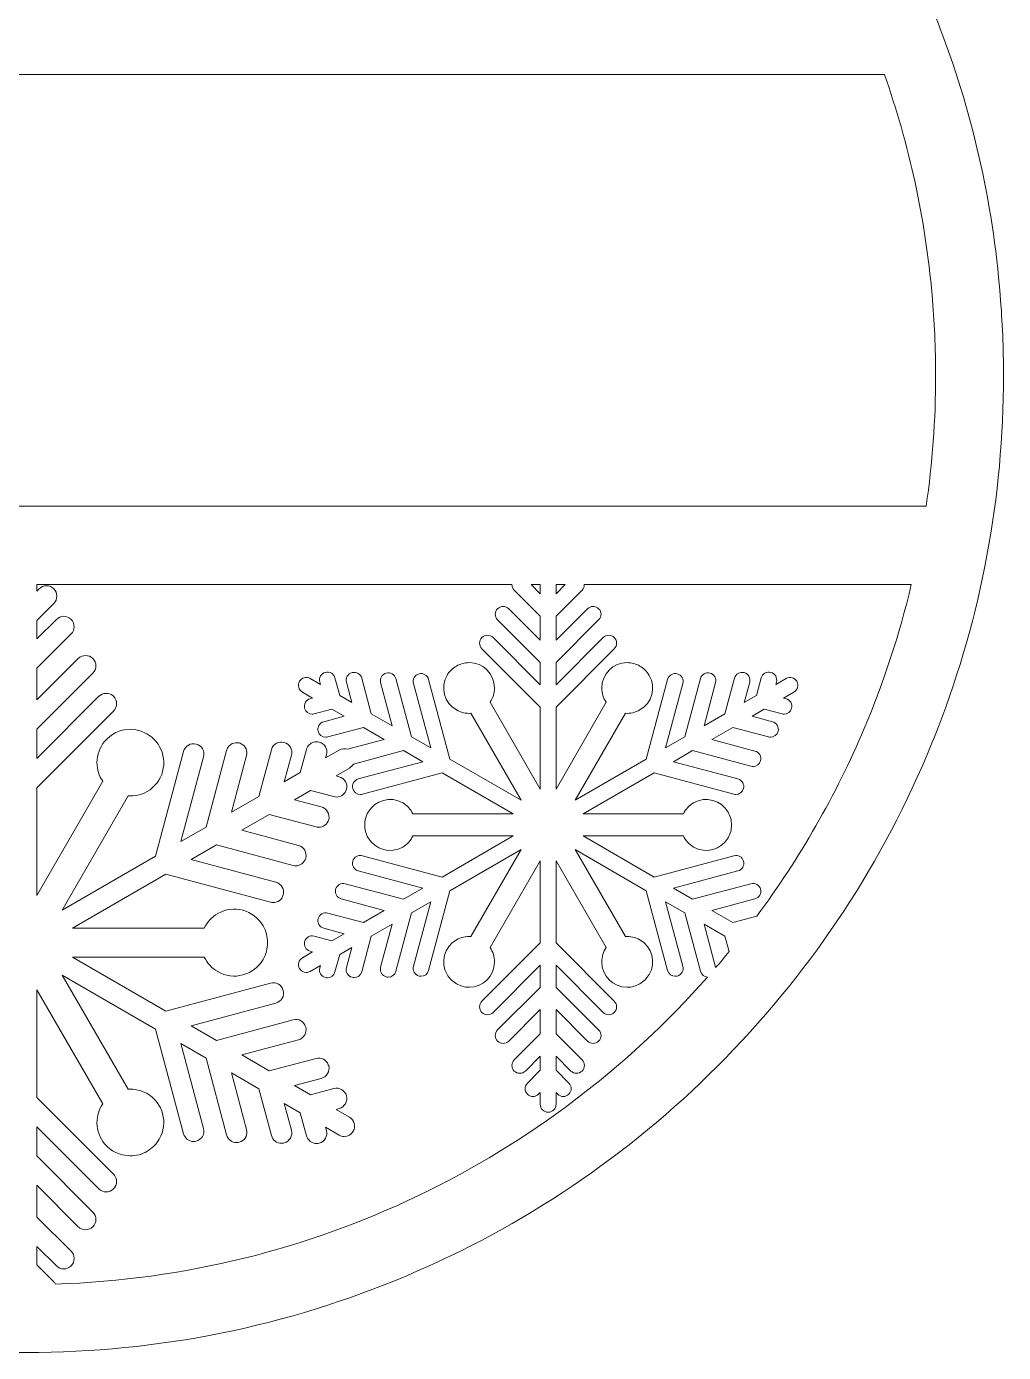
# Model space of a CAD drawing. Extents: x 26 to 174, y -200 to 2.
# Drawn here: x 100 to 174.3, y -200 to -99.2 of the extents above; entities that cross this region are included whole.
import ezdxf

# ---------------------------------------------------------------- set-up
doc = ezdxf.new("R2010")
doc.units = 0
doc.header["$MEASUREMENT"] = 0
doc.layers.add('Layer 1', color=7, linetype='Continuous', lineweight=0)

msp = doc.modelspace()

# ---------------------------------------------------------------- linework, layer by layer
at = {"layer": 'Layer 1'}
for points, knots in [([(174.05, -119.61), (173.48, -112.47), (171.89, -105.52), (169.3, -98.85), (169.03, -98.16), (168.75, -97.47), (168.46, -96.78), (167.18, -93.76), (165.72, -90.85), (164.07, -88.05), (163.59, -87.23), (163.1, -86.43), (162.59, -85.64), (161.07, -83.26), (159.41, -80.97), (157.61, -78.77), (157.65, -78.81), (157.68, -78.84), (157.72, -78.87), (161.77, -82.45), (169.11, -83.27), (172.4, -78.2), (172.86, -77.48), (172.24, -76.69), (171.5, -76.63), (166.83, -76.26), (164.17, -71.22), (163.03, -67.23), (161.59, -62.24), (161.06, -56.68), (157.4, -52.67), (155.81, -50.93), (153.86, -49.72), (151.74, -48.89), (154.45, -48.54), (157.1, -47.87), (159.59, -46.64), (164.22, -44.34), (168.08, -39.95), (168.28, -34.6), (168.51, -28.68), (164.52, -23.6), (159.92, -20.36), (154.94, -16.84), (149.06, -14.98), (143.87, -11.83), (141.38, -10.32), (139.28, -8.48), (137.34, -6.32), (135.63, -4.41), (133.91, -2.39), (131.63, -1.15), (126.52, 1.63), (120.63, -0.99), (117.28, -5.24), (115.43, -7.6), (114.19, -10.33), (113.11, -13.11), (111.89, -16.25), (110.74, -19.43), (109.57, -22.6), (109.36, -23.16), (109.15, -23.71), (108.95, -24.28), (108.49, -22.61), (107.18, -21.24), (105.44, -20.47), (104.02, -19.83), (102.41, -19.42), (100.88, -19.19), (100.59, -19.14), (100.29, -19.12), (100, -19.12), (99.71, -19.12), (99.41, -19.14), (99.12, -19.19), (97.58, -19.42), (95.98, -19.83), (94.56, -20.47), (92.82, -21.24), (91.51, -22.61), (91.05, -24.28), (90.85, -23.71), (90.64, -23.16), (90.43, -22.6), (89.26, -19.43), (88.11, -16.25), (86.89, -13.11), (85.81, -10.33), (84.57, -7.6), (82.72, -5.24), (79.37, -0.99), (73.48, 1.63), (68.37, -1.15), (66.09, -2.39), (64.37, -4.41), (62.66, -6.32), (60.72, -8.48), (58.62, -10.32), (56.13, -11.83), (50.94, -14.98), (45.06, -16.84), (40.08, -20.36), (35.48, -23.6), (31.49, -28.68), (31.72, -34.6), (31.92, -39.95), (35.78, -44.34), (40.41, -46.64), (42.9, -47.87), (45.55, -48.54), (48.26, -48.89), (46.14, -49.72), (44.19, -50.93), (42.6, -52.67), (38.94, -56.68), (38.41, -62.24), (36.97, -67.23), (35.83, -71.22), (33.17, -76.26), (28.5, -76.63), (27.76, -76.69), (27.14, -77.48), (27.6, -78.2), (30.88, -83.27), (38.23, -82.45), (42.28, -78.87), (42.32, -78.84), (42.35, -78.81), (42.39, -78.77), (40.59, -80.97), (38.93, -83.26), (37.41, -85.64), (36.9, -86.43), (36.41, -87.23), (35.93, -88.05), (34.28, -90.85), (32.82, -93.76), (31.54, -96.78), (31.25, -97.47), (30.97, -98.16), (30.7, -98.85), (28.11, -105.52), (26.52, -112.47), (25.95, -119.61), (25.78, -121.62), (25.7, -123.66), (25.7, -125.7), (25.7, -134.98), (27.38, -144), (30.7, -152.55), (30.97, -153.24), (31.25, -153.93), (31.54, -154.62), (35.28, -163.47), (40.64, -171.41), (47.46, -178.24), (54.28, -185.06), (62.23, -190.42), (71.08, -194.16), (80.24, -198.03), (89.97, -200), (100, -200), (110.03, -200), (119.76, -198.03), (128.92, -194.16), (137.77, -190.42), (145.72, -185.06), (152.54, -178.24), (159.36, -171.41), (164.72, -163.47), (168.46, -154.62), (168.75, -153.93), (169.03, -153.24), (169.3, -152.55), (172.62, -144), (174.3, -134.98), (174.3, -125.7), (174.3, -123.66), (174.22, -121.62), (174.05, -119.61)], [0, 0, 0, 0, 1, 1, 1, 2, 2, 2, 3, 3, 3, 4, 4, 4, 5, 5, 5, 6, 6, 6, 7, 7, 7, 8, 8, 8, 9, 9, 9, 10, 10, 10, 11, 11, 11, 12, 12, 12, 13, 13, 13, 14, 14, 14, 15, 15, 15, 16, 16, 16, 17, 17, 17, 18, 18, 18, 19, 19, 19, 20, 20, 20, 21, 21, 21, 22, 22, 22, 23, 23, 23, 24, 24, 24, 25, 25, 25, 26, 26, 26, 27, 27, 27, 28, 28, 28, 29, 29, 29, 30, 30, 30, 31, 31, 31, 32, 32, 32, 33, 33, 33, 34, 34, 34, 35, 35, 35, 36, 36, 36, 37, 37, 37, 38, 38, 38, 39, 39, 39, 40, 40, 40, 41, 41, 41, 42, 42, 42, 43, 43, 43, 44, 44, 44, 45, 45, 45, 46, 46, 46, 47, 47, 47, 48, 48, 48, 49, 49, 49, 50, 50, 50, 51, 51, 51, 52, 52, 52, 53, 53, 53, 54, 54, 54, 55, 55, 55, 56, 56, 56, 57, 57, 57, 58, 58, 58, 59, 59, 59, 60, 60, 60, 60]), ([(168.42, -135.65), (168.42, -135.65), (31.58, -135.65), (31.58, -135.65), (31.11, -132.4), (30.86, -129.08), (30.86, -125.7), (30.86, -123.65), (30.95, -121.61), (31.13, -119.61), (31.64, -113.78), (32.88, -108.16), (34.75, -102.84), (34.75, -102.84), (165.25, -102.84), (165.25, -102.84), (167.12, -108.16), (168.36, -113.78), (168.87, -119.61), (169.05, -121.61), (169.14, -123.65), (169.14, -125.7), (169.14, -129.08), (168.89, -132.4), (168.42, -135.65)], [0, 0, 0, 0, 1, 1, 1, 2, 2, 2, 3, 3, 3, 4, 4, 4, 5, 5, 5, 6, 6, 6, 7, 7, 7, 8, 8, 8, 8]), ([(106.62, -150.11), (106.6, -150.09), (106.58, -150.08), (106.56, -150.06), (106.25, -149.81), (105.79, -149.83), (105.51, -150.11), (105.51, -150.11), (100.79, -154.83), (100.79, -154.83), (100.79, -154.83), (100.79, -152.62), (100.79, -152.62), (100.79, -152.62), (105.05, -148.35), (105.05, -148.35), (105.36, -148.04), (105.36, -147.54), (105.05, -147.24), (104.75, -146.93), (104.25, -146.93), (103.94, -147.24), (103.94, -147.24), (100.79, -150.39), (100.79, -150.39), (100.79, -150.39), (100.79, -147.97), (100.79, -147.97), (100.79, -147.97), (103.39, -145.37), (103.39, -145.37), (103.7, -145.06), (103.7, -144.57), (103.39, -144.26), (103.08, -143.95), (102.58, -143.95), (102.28, -144.26), (102.28, -144.26), (100.79, -145.75), (100.79, -145.75), (100.79, -145.75), (100.79, -144.34), (100.79, -144.34), (100.79, -144.34), (102.07, -143.05), (102.07, -143.05), (102.38, -142.74), (102.38, -142.24), (102.07, -141.94), (101.77, -141.63), (101.27, -141.63), (100.96, -141.94), (100.96, -141.94), (100.79, -142.11), (100.79, -142.11), (100.79, -142.11), (100.79, -141.61), (100.79, -141.61), (100.79, -141.61), (136.92, -141.61), (136.92, -141.61), (136.92, -141.76), (136.98, -141.92), (137.09, -142.03), (137.09, -142.03), (139.07, -144.01), (139.07, -144.01), (139.07, -144.01), (139.07, -145.85), (139.07, -145.85), (139.07, -145.85), (136.67, -143.45), (136.67, -143.45), (136.44, -143.22), (136.06, -143.22), (135.82, -143.45), (135.59, -143.68), (135.59, -144.06), (135.82, -144.3), (135.82, -144.3), (139.07, -147.55), (139.07, -147.55), (139.07, -147.55), (139.07, -149.23), (139.07, -149.23), (139.07, -149.23), (135.48, -145.64), (135.48, -145.64), (135.24, -145.41), (134.87, -145.41), (134.63, -145.64), (134.4, -145.88), (134.4, -146.26), (134.63, -146.49), (134.63, -146.49), (139.07, -150.93), (139.07, -150.93), (139.07, -150.93), (139.07, -157.17), (139.07, -157.17), (139.07, -157.17), (135.25, -150.56), (135.25, -150.56), (135.47, -150.25), (135.59, -149.87), (135.59, -149.47), (135.59, -148.41), (134.73, -147.55), (133.67, -147.55), (133.31, -147.55), (132.98, -147.65), (132.7, -147.81), (132.41, -147.98), (132.16, -148.22), (131.98, -148.52), (131.45, -149.44), (131.77, -150.62), (132.69, -151.15), (133.03, -151.35), (133.42, -151.43), (133.79, -151.4), (133.79, -151.4), (137.61, -158.01), (137.61, -158.01), (137.61, -158.01), (132.2, -154.89), (132.2, -154.89), (132.2, -154.89), (130.58, -148.83), (130.58, -148.83), (130.5, -148.51), (130.17, -148.32), (129.85, -148.4), (129.53, -148.49), (129.34, -148.82), (129.42, -149.14), (129.42, -149.14), (130.74, -154.04), (130.74, -154.04), (130.74, -154.04), (129.28, -153.2), (129.28, -153.2), (129.28, -153.2), (128.09, -148.76), (128.09, -148.76), (128, -148.45), (127.67, -148.26), (127.35, -148.34), (127.04, -148.43), (126.85, -148.76), (126.93, -149.07), (126.93, -149.07), (127.81, -152.35), (127.81, -152.35), (127.81, -152.35), (126.22, -151.43), (126.22, -151.43), (126.22, -151.43), (125.49, -148.73), (125.49, -148.73), (125.41, -148.41), (125.08, -148.22), (124.76, -148.31), (124.44, -148.39), (124.25, -148.72), (124.33, -149.04), (124.33, -149.04), (124.75, -150.59), (124.75, -150.59), (124.75, -150.59), (123.82, -150.05), (123.82, -150.05), (123.82, -150.05), (123.46, -148.71), (123.46, -148.71), (123.38, -148.39), (123.05, -148.2), (122.73, -148.29), (122.41, -148.37), (122.22, -148.7), (122.31, -149.02), (122.31, -149.02), (122.35, -149.2), (122.35, -149.2), (122.35, -149.2), (121.57, -148.75), (121.57, -148.75), (121.29, -148.59), (120.92, -148.69), (120.76, -148.97), (120.59, -149.26), (120.69, -149.62), (120.98, -149.79), (120.98, -149.79), (121.76, -150.24), (121.76, -150.24), (121.76, -150.24), (121.57, -150.29), (121.57, -150.29), (121.25, -150.37), (121.07, -150.7), (121.15, -151.02), (121.22, -151.29), (121.46, -151.47), (121.73, -151.47), (121.78, -151.47), (121.83, -151.46), (121.88, -151.45), (121.88, -151.45), (123.22, -151.09), (123.22, -151.09), (123.22, -151.09), (124.15, -151.62), (124.15, -151.62), (124.15, -151.62), (122.61, -152.04), (122.61, -152.04), (122.28, -152.12), (122.1, -152.45), (122.18, -152.77), (122.25, -153.04), (122.49, -153.21), (122.76, -153.21), (122.81, -153.21), (122.86, -153.21), (122.92, -153.19), (122.92, -153.19), (125.62, -152.47), (125.62, -152.47), (125.62, -152.47), (127.21, -153.39), (127.21, -153.39), (127.21, -153.39), (124.42, -154.14), (124.42, -154.14), (124.21, -154.07), (123.98, -154.09), (123.78, -154.2), (123.78, -154.2), (122.75, -154.79), (122.75, -154.79), (122.75, -154.79), (122.81, -154.55), (122.81, -154.55), (122.93, -154.13), (122.68, -153.7), (122.26, -153.59), (121.97, -153.51), (121.68, -153.61), (121.49, -153.81), (121.4, -153.9), (121.33, -154.01), (121.3, -154.15), (121.3, -154.15), (120.82, -155.9), (120.82, -155.9), (120.82, -155.9), (119.6, -156.61), (119.6, -156.61), (119.6, -156.61), (120.15, -154.58), (120.15, -154.58), (120.26, -154.16), (120.01, -153.73), (119.59, -153.61), (119.41, -153.57), (119.22, -153.59), (119.06, -153.66), (118.86, -153.75), (118.69, -153.94), (118.63, -154.17), (118.63, -154.17), (117.68, -157.72), (117.68, -157.72), (117.68, -157.72), (115.58, -158.93), (115.58, -158.93), (115.58, -158.93), (116.74, -154.62), (116.74, -154.62), (116.84, -154.26), (116.66, -153.88), (116.33, -153.72), (116.28, -153.69), (116.23, -153.67), (116.18, -153.66), (116, -153.61), (115.81, -153.63), (115.65, -153.71), (115.44, -153.8), (115.28, -153.98), (115.22, -154.22), (115.22, -154.22), (113.66, -160.05), (113.66, -160.05), (113.66, -160.05), (111.74, -161.15), (111.74, -161.15), (111.74, -161.15), (113.46, -154.71), (113.46, -154.71), (113.58, -154.29), (113.33, -153.86), (112.91, -153.74), (112.49, -153.63), (112.05, -153.88), (111.94, -154.3), (111.94, -154.3), (109.81, -162.27), (109.81, -162.27), (109.81, -162.27), (102.71, -166.37), (102.71, -166.37), (102.71, -166.37), (107.72, -157.68), (107.72, -157.68), (108.21, -157.72), (108.72, -157.61), (109.18, -157.35), (110.38, -156.65), (110.8, -155.11), (110.1, -153.9), (109.87, -153.5), (109.54, -153.18), (109.16, -152.97), (109.02, -152.89), (108.87, -152.82), (108.72, -152.76), (108.45, -152.67), (108.17, -152.62), (107.88, -152.62), (107.1, -152.62), (106.4, -152.98), (105.94, -153.54), (105.58, -153.98), (105.36, -154.54), (105.36, -155.15), (105.36, -155.68), (105.52, -156.17), (105.8, -156.57), (105.8, -156.57), (100.79, -165.26), (100.79, -165.26), (100.79, -165.26), (100.79, -157.06), (100.79, -157.06), (100.79, -157.06), (106.62, -151.23), (106.62, -151.23), (106.92, -150.92), (106.92, -150.42), (106.62, -150.11)], [0, 0, 0, 0, 1, 1, 1, 2, 2, 2, 3, 3, 3, 4, 4, 4, 5, 5, 5, 6, 6, 6, 7, 7, 7, 8, 8, 8, 9, 9, 9, 10, 10, 10, 11, 11, 11, 12, 12, 12, 13, 13, 13, 14, 14, 14, 15, 15, 15, 16, 16, 16, 17, 17, 17, 18, 18, 18, 19, 19, 19, 20, 20, 20, 21, 21, 21, 22, 22, 22, 23, 23, 23, 24, 24, 24, 25, 25, 25, 26, 26, 26, 27, 27, 27, 28, 28, 28, 29, 29, 29, 30, 30, 30, 31, 31, 31, 32, 32, 32, 33, 33, 33, 34, 34, 34, 35, 35, 35, 36, 36, 36, 37, 37, 37, 38, 38, 38, 39, 39, 39, 40, 40, 40, 41, 41, 41, 42, 42, 42, 43, 43, 43, 44, 44, 44, 45, 45, 45, 46, 46, 46, 47, 47, 47, 48, 48, 48, 49, 49, 49, 50, 50, 50, 51, 51, 51, 52, 52, 52, 53, 53, 53, 54, 54, 54, 55, 55, 55, 56, 56, 56, 57, 57, 57, 58, 58, 58, 59, 59, 59, 60, 60, 60, 61, 61, 61, 62, 62, 62, 63, 63, 63, 64, 64, 64, 65, 65, 65, 66, 66, 66, 67, 67, 67, 68, 68, 68, 69, 69, 69, 70, 70, 70, 71, 71, 71, 72, 72, 72, 73, 73, 73, 74, 74, 74, 75, 75, 75, 76, 76, 76, 77, 77, 77, 78, 78, 78, 79, 79, 79, 80, 80, 80, 81, 81, 81, 82, 82, 82, 83, 83, 83, 84, 84, 84, 85, 85, 85, 86, 86, 86, 87, 87, 87, 88, 88, 88, 89, 89, 89, 90, 90, 90, 91, 91, 91, 92, 92, 92, 93, 93, 93, 94, 94, 94, 95, 95, 95, 96, 96, 96, 97, 97, 97, 98, 98, 98, 99, 99, 99, 100, 100, 100, 101, 101, 101, 102, 102, 102, 103, 103, 103, 104, 104, 104, 105, 105, 105, 106, 106, 106, 107, 107, 107, 108, 108, 108, 109, 109, 109, 110, 110, 110, 111, 111, 111, 112, 112, 112, 113, 113, 113, 114, 114, 114, 115, 115, 115, 116, 116, 116, 117, 117, 117, 117]), ([(138.37, -141.61), (138.37, -141.61), (139.07, -141.61), (139.07, -141.61), (139.07, -141.61), (139.07, -142.32), (139.07, -142.32), (139.07, -142.32), (138.37, -141.61), (138.37, -141.61)], [0, 0, 0, 0, 1, 1, 1, 2, 2, 2, 3, 3, 3, 3]), ([(140.27, -142.32), (140.27, -142.32), (140.27, -141.61), (140.27, -141.61), (140.27, -141.61), (140.97, -141.61), (140.97, -141.61), (140.97, -141.61), (140.27, -142.32), (140.27, -142.32)], [0, 0, 0, 0, 1, 1, 1, 2, 2, 2, 3, 3, 3, 3]), ([(163.71, -152.55), (161.55, -157.65), (158.8, -162.43), (155.54, -166.82), (155.54, -166.82), (153.72, -167.31), (153.72, -167.31), (153.72, -167.31), (152.12, -166.39), (152.12, -166.39), (152.12, -166.39), (155.4, -165.51), (155.4, -165.51), (155.72, -165.43), (155.91, -165.1), (155.83, -164.78), (155.74, -164.46), (155.41, -164.27), (155.09, -164.36), (155.09, -164.36), (150.66, -165.54), (150.66, -165.54), (150.66, -165.54), (149.2, -164.7), (149.2, -164.7), (149.2, -164.7), (154.1, -163.39), (154.1, -163.39), (154.42, -163.3), (154.61, -162.97), (154.53, -162.65), (154.44, -162.33), (154.11, -162.14), (153.79, -162.23), (153.79, -162.23), (147.73, -163.85), (147.73, -163.85), (147.73, -163.85), (142.33, -160.73), (142.33, -160.73), (142.33, -160.73), (149.96, -160.73), (149.96, -160.73), (150.12, -161.07), (150.38, -161.37), (150.73, -161.57), (151.65, -162.1), (152.83, -161.78), (153.36, -160.87), (153.53, -160.56), (153.62, -160.22), (153.61, -159.89), (153.62, -159.56), (153.53, -159.22), (153.36, -158.92), (152.83, -158), (151.65, -157.68), (150.73, -158.21), (150.38, -158.41), (150.12, -158.71), (149.96, -159.05), (149.96, -159.05), (142.33, -159.05), (142.33, -159.05), (142.33, -159.05), (147.73, -155.93), (147.73, -155.93), (147.73, -155.93), (153.79, -157.55), (153.79, -157.55), (153.85, -157.56), (153.9, -157.57), (153.95, -157.57), (154.21, -157.57), (154.45, -157.39), (154.53, -157.13), (154.61, -156.81), (154.42, -156.48), (154.1, -156.39), (154.1, -156.39), (149.2, -155.08), (149.2, -155.08), (149.2, -155.08), (150.66, -154.24), (150.66, -154.24), (150.66, -154.24), (155.09, -155.42), (155.09, -155.42), (155.15, -155.44), (155.2, -155.44), (155.25, -155.44), (155.51, -155.44), (155.76, -155.27), (155.83, -155), (155.91, -154.68), (155.72, -154.35), (155.4, -154.27), (155.4, -154.27), (152.12, -153.39), (152.12, -153.39), (152.12, -153.39), (153.72, -152.47), (153.72, -152.47), (153.72, -152.47), (156.42, -153.19), (156.42, -153.19), (156.47, -153.21), (156.53, -153.21), (156.58, -153.21), (156.84, -153.21), (157.09, -153.04), (157.16, -152.77), (157.24, -152.45), (157.05, -152.12), (156.73, -152.04), (156.73, -152.04), (155.19, -151.62), (155.19, -151.62), (155.19, -151.62), (156.11, -151.09), (156.11, -151.09), (156.11, -151.09), (157.46, -151.45), (157.46, -151.45), (157.51, -151.46), (157.56, -151.47), (157.61, -151.47), (157.87, -151.47), (158.12, -151.29), (158.19, -151.02), (158.27, -150.7), (158.08, -150.37), (157.77, -150.29), (157.77, -150.29), (157.58, -150.24), (157.58, -150.24), (157.58, -150.24), (158.36, -149.79), (158.36, -149.79), (158.65, -149.62), (158.75, -149.26), (158.58, -148.97), (158.42, -148.69), (158.05, -148.59), (157.76, -148.75), (157.76, -148.75), (156.98, -149.2), (156.98, -149.2), (156.98, -149.2), (157.03, -149.02), (157.03, -149.02), (157.12, -148.7), (156.93, -148.37), (156.61, -148.29), (156.29, -148.2), (155.96, -148.39), (155.88, -148.71), (155.88, -148.71), (155.52, -150.05), (155.52, -150.05), (155.52, -150.05), (154.59, -150.59), (154.59, -150.59), (154.59, -150.59), (155, -149.04), (155, -149.04), (155.09, -148.72), (154.9, -148.39), (154.58, -148.31), (154.26, -148.22), (153.93, -148.41), (153.85, -148.73), (153.85, -148.73), (153.12, -151.43), (153.12, -151.43), (153.12, -151.43), (151.53, -152.35), (151.53, -152.35), (151.53, -152.35), (152.41, -149.07), (152.41, -149.07), (152.49, -148.76), (152.3, -148.43), (151.98, -148.34), (151.66, -148.26), (151.33, -148.45), (151.25, -148.76), (151.25, -148.76), (150.06, -153.2), (150.06, -153.2), (150.06, -153.2), (148.6, -154.04), (148.6, -154.04), (148.6, -154.04), (149.91, -149.14), (149.91, -149.14), (150, -148.82), (149.81, -148.49), (149.49, -148.4), (149.17, -148.32), (148.84, -148.51), (148.76, -148.83), (148.76, -148.83), (147.13, -154.89), (147.13, -154.89), (147.13, -154.89), (141.73, -158.01), (141.73, -158.01), (141.73, -158.01), (145.55, -151.4), (145.55, -151.4), (145.92, -151.43), (146.31, -151.35), (146.65, -151.15), (147.57, -150.62), (147.89, -149.44), (147.36, -148.52), (147.18, -148.22), (146.93, -147.98), (146.64, -147.81), (146.36, -147.65), (146.02, -147.55), (145.67, -147.55), (144.61, -147.55), (143.75, -148.41), (143.75, -149.47), (143.75, -149.87), (143.87, -150.25), (144.08, -150.56), (144.08, -150.56), (140.27, -157.17), (140.27, -157.17), (140.27, -157.17), (140.27, -150.93), (140.27, -150.93), (140.27, -150.93), (144.7, -146.49), (144.7, -146.49), (144.94, -146.26), (144.94, -145.88), (144.7, -145.64), (144.47, -145.41), (144.09, -145.41), (143.86, -145.64), (143.86, -145.64), (140.27, -149.23), (140.27, -149.23), (140.27, -149.23), (140.27, -147.55), (140.27, -147.55), (140.27, -147.55), (143.51, -144.3), (143.51, -144.3), (143.75, -144.06), (143.75, -143.68), (143.51, -143.45), (143.28, -143.22), (142.9, -143.22), (142.67, -143.45), (142.67, -143.45), (140.27, -145.85), (140.27, -145.85), (140.27, -145.85), (140.27, -144.01), (140.27, -144.01), (140.27, -144.01), (142.25, -142.03), (142.25, -142.03), (142.36, -141.92), (142.42, -141.76), (142.42, -141.61), (142.42, -141.61), (167.29, -141.61), (167.29, -141.61), (166.39, -145.39), (165.19, -149.04), (163.71, -152.55)], [0, 0, 0, 0, 1, 1, 1, 2, 2, 2, 3, 3, 3, 4, 4, 4, 5, 5, 5, 6, 6, 6, 7, 7, 7, 8, 8, 8, 9, 9, 9, 10, 10, 10, 11, 11, 11, 12, 12, 12, 13, 13, 13, 14, 14, 14, 15, 15, 15, 16, 16, 16, 17, 17, 17, 18, 18, 18, 19, 19, 19, 20, 20, 20, 21, 21, 21, 22, 22, 22, 23, 23, 23, 24, 24, 24, 25, 25, 25, 26, 26, 26, 27, 27, 27, 28, 28, 28, 29, 29, 29, 30, 30, 30, 31, 31, 31, 32, 32, 32, 33, 33, 33, 34, 34, 34, 35, 35, 35, 36, 36, 36, 37, 37, 37, 38, 38, 38, 39, 39, 39, 40, 40, 40, 41, 41, 41, 42, 42, 42, 43, 43, 43, 44, 44, 44, 45, 45, 45, 46, 46, 46, 47, 47, 47, 48, 48, 48, 49, 49, 49, 50, 50, 50, 51, 51, 51, 52, 52, 52, 53, 53, 53, 54, 54, 54, 55, 55, 55, 56, 56, 56, 57, 57, 57, 58, 58, 58, 59, 59, 59, 60, 60, 60, 61, 61, 61, 62, 62, 62, 63, 63, 63, 64, 64, 64, 65, 65, 65, 66, 66, 66, 67, 67, 67, 68, 68, 68, 69, 69, 69, 70, 70, 70, 71, 71, 71, 72, 72, 72, 73, 73, 73, 74, 74, 74, 75, 75, 75, 76, 76, 76, 77, 77, 77, 78, 78, 78, 79, 79, 79, 80, 80, 80, 81, 81, 81, 82, 82, 82, 83, 83, 83, 84, 84, 84, 85, 85, 85, 86, 86, 86, 87, 87, 87, 88, 88, 88, 89, 89, 89, 90, 90, 90, 91, 91, 91, 92, 92, 92, 92]), ([(102.2, -194.8), (102.17, -194.74), (102.13, -194.68), (102.07, -194.63), (102.07, -194.63), (100.79, -193.34), (100.79, -193.34), (100.79, -193.34), (100.79, -191.93), (100.79, -191.93), (100.79, -191.93), (102.28, -193.42), (102.28, -193.42), (102.43, -193.57), (102.63, -193.65), (102.83, -193.65), (103.03, -193.65), (103.23, -193.57), (103.39, -193.42), (103.7, -193.11), (103.7, -192.61), (103.39, -192.3), (103.39, -192.3), (100.79, -189.7), (100.79, -189.7), (100.79, -189.7), (100.79, -187.28), (100.79, -187.28), (100.79, -187.28), (103.94, -190.44), (103.94, -190.44), (103.98, -190.48), (104.02, -190.51), (104.06, -190.54), (104.2, -190.62), (104.35, -190.67), (104.5, -190.67), (104.7, -190.67), (104.9, -190.59), (105.05, -190.44), (105.36, -190.13), (105.36, -189.63), (105.05, -189.33), (105.05, -189.33), (100.79, -185.06), (100.79, -185.06), (100.79, -185.06), (100.79, -182.84), (100.79, -182.84), (100.79, -182.84), (105.51, -187.56), (105.51, -187.56), (105.66, -187.72), (105.86, -187.79), (106.06, -187.79), (106.26, -187.79), (106.46, -187.72), (106.62, -187.56), (106.92, -187.25), (106.92, -186.76), (106.62, -186.45), (106.62, -186.45), (100.79, -180.62), (100.79, -180.62), (100.79, -180.62), (100.79, -172.42), (100.79, -172.42), (100.79, -172.42), (105.8, -181.1), (105.8, -181.1), (105.52, -181.51), (105.36, -182), (105.36, -182.53), (105.36, -183.14), (105.58, -183.7), (105.94, -184.13), (106.4, -184.69), (107.1, -185.05), (107.88, -185.05), (108.35, -185.05), (108.79, -184.93), (109.16, -184.71), (109.35, -184.6), (109.53, -184.46), (109.69, -184.31), (109.85, -184.15), (109.99, -183.97), (110.1, -183.77), (110.8, -182.56), (110.38, -181.02), (109.18, -180.32), (108.72, -180.06), (108.21, -179.96), (107.72, -179.99), (107.72, -179.99), (102.71, -171.31), (102.71, -171.31), (102.71, -171.31), (109.81, -175.41), (109.81, -175.41), (109.81, -175.41), (111.94, -183.37), (111.94, -183.37), (112.04, -183.73), (112.36, -183.96), (112.7, -183.96), (112.77, -183.96), (112.84, -183.95), (112.91, -183.93), (113.33, -183.82), (113.58, -183.39), (113.46, -182.97), (113.46, -182.97), (111.74, -176.52), (111.74, -176.52), (111.74, -176.52), (113.66, -177.63), (113.66, -177.63), (113.66, -177.63), (115.22, -183.46), (115.22, -183.46), (115.31, -183.81), (115.63, -184.04), (115.98, -184.04), (116.04, -184.04), (116.11, -184.03), (116.18, -184.01), (116.23, -184), (116.28, -183.98), (116.33, -183.96), (116.66, -183.79), (116.84, -183.42), (116.74, -183.05), (116.74, -183.05), (115.58, -178.74), (115.58, -178.74), (115.58, -178.74), (117.68, -179.95), (117.68, -179.95), (117.68, -179.95), (118.63, -183.5), (118.63, -183.5), (118.72, -183.86), (119.04, -184.09), (119.39, -184.09), (119.42, -184.09), (119.46, -184.09), (119.49, -184.08), (119.52, -184.08), (119.56, -184.07), (119.59, -184.06), (120.01, -183.95), (120.26, -183.52), (120.15, -183.1), (120.15, -183.1), (119.6, -181.06), (119.6, -181.06), (119.6, -181.06), (120.82, -181.77), (120.82, -181.77), (120.82, -181.77), (121.3, -183.53), (121.3, -183.53), (121.34, -183.7), (121.45, -183.85), (121.58, -183.95), (121.71, -184.05), (121.88, -184.11), (122.05, -184.11), (122.12, -184.11), (122.19, -184.1), (122.26, -184.09), (122.68, -183.97), (122.93, -183.54), (122.81, -183.12), (122.81, -183.12), (122.75, -182.88), (122.75, -182.88), (122.75, -182.88), (123.78, -183.47), (123.78, -183.47), (123.9, -183.54), (124.03, -183.58), (124.17, -183.58), (124.44, -183.58), (124.7, -183.44), (124.85, -183.18), (125.07, -182.81), (124.94, -182.33), (124.56, -182.11), (124.56, -182.11), (123.54, -181.52), (123.54, -181.52), (123.54, -181.52), (123.78, -181.45), (123.78, -181.45), (124.2, -181.34), (124.45, -180.91), (124.33, -180.49), (124.22, -180.07), (123.79, -179.82), (123.37, -179.94), (123.37, -179.94), (121.61, -180.41), (121.61, -180.41), (121.61, -180.41), (120.39, -179.7), (120.39, -179.7), (120.39, -179.7), (122.42, -179.16), (122.42, -179.16), (122.84, -179.04), (123.09, -178.61), (122.98, -178.19), (122.97, -178.17), (122.96, -178.14), (122.95, -178.12), (122.81, -177.74), (122.41, -177.53), (122.02, -177.64), (122.02, -177.64), (118.46, -178.59), (118.46, -178.59), (118.46, -178.59), (116.37, -177.38), (116.37, -177.38), (116.37, -177.38), (120.68, -176.23), (120.68, -176.23), (121.1, -176.11), (121.35, -175.68), (121.23, -175.26), (121.12, -174.84), (120.69, -174.59), (120.27, -174.71), (120.27, -174.71), (114.44, -176.27), (114.44, -176.27), (114.44, -176.27), (112.52, -175.16), (112.52, -175.16), (112.52, -175.16), (118.97, -173.43), (118.97, -173.43), (119.39, -173.32), (119.64, -172.89), (119.52, -172.47), (119.41, -172.05), (118.98, -171.8), (118.56, -171.91), (118.56, -171.91), (110.59, -174.05), (110.59, -174.05), (110.59, -174.05), (103.49, -169.94), (103.49, -169.94), (103.49, -169.94), (113.52, -169.94), (113.52, -169.94), (113.73, -170.39), (114.08, -170.78), (114.54, -171.04), (115.74, -171.74), (117.29, -171.33), (117.99, -170.12), (118.22, -169.72), (118.33, -169.27), (118.32, -168.84), (118.33, -168.4), (118.22, -167.96), (117.99, -167.56), (117.29, -166.35), (115.74, -165.94), (114.54, -166.63), (114.08, -166.9), (113.73, -167.28), (113.52, -167.73), (113.52, -167.73), (103.49, -167.73), (103.49, -167.73), (103.49, -167.73), (110.59, -163.63), (110.59, -163.63), (110.59, -163.63), (118.56, -165.76), (118.56, -165.76), (118.63, -165.78), (118.7, -165.79), (118.77, -165.79), (119.11, -165.79), (119.43, -165.56), (119.52, -165.21), (119.64, -164.79), (119.39, -164.36), (118.97, -164.24), (118.97, -164.24), (112.52, -162.52), (112.52, -162.52), (112.52, -162.52), (114.44, -161.41), (114.44, -161.41), (114.44, -161.41), (120.27, -162.97), (120.27, -162.97), (120.34, -162.99), (120.41, -163), (120.47, -163), (120.82, -163), (121.14, -162.77), (121.23, -162.41), (121.35, -161.99), (121.1, -161.56), (120.68, -161.45), (120.68, -161.45), (116.37, -160.29), (116.37, -160.29), (116.37, -160.29), (118.46, -159.09), (118.46, -159.09), (118.46, -159.09), (122.02, -160.04), (122.02, -160.04), (122.08, -160.06), (122.15, -160.07), (122.22, -160.07), (122.57, -160.07), (122.89, -159.83), (122.98, -159.48), (123.09, -159.06), (122.84, -158.63), (122.42, -158.52), (122.42, -158.52), (120.39, -157.97), (120.39, -157.97), (120.39, -157.97), (121.61, -157.27), (121.61, -157.27), (121.61, -157.27), (123.37, -157.74), (123.37, -157.74), (123.44, -157.76), (123.51, -157.77), (123.58, -157.77), (123.92, -157.77), (124.24, -157.53), (124.33, -157.18), (124.45, -156.77), (124.2, -156.33), (123.78, -156.22), (123.78, -156.22), (123.54, -156.16), (123.54, -156.16), (123.54, -156.16), (124.56, -155.57), (124.56, -155.57), (124.69, -155.49), (124.79, -155.38), (124.86, -155.26), (124.86, -155.26), (128.68, -154.24), (128.68, -154.24), (128.68, -154.24), (130.14, -155.08), (130.14, -155.08), (130.14, -155.08), (125.23, -156.39), (125.23, -156.39), (124.92, -156.48), (124.73, -156.81), (124.81, -157.13), (124.88, -157.39), (125.13, -157.57), (125.39, -157.57), (125.44, -157.57), (125.49, -157.56), (125.54, -157.55), (125.54, -157.55), (131.61, -155.93), (131.61, -155.93), (131.61, -155.93), (137.01, -159.05), (137.01, -159.05), (137.01, -159.05), (129.38, -159.05), (129.38, -159.05), (129.22, -158.71), (128.96, -158.41), (128.61, -158.21), (127.69, -157.68), (126.51, -158), (125.98, -158.92), (125.8, -159.22), (125.72, -159.56), (125.73, -159.89), (125.72, -160.22), (125.8, -160.56), (125.98, -160.87), (126.51, -161.78), (127.69, -162.1), (128.61, -161.57), (128.96, -161.37), (129.22, -161.07), (129.38, -160.73), (129.38, -160.73), (137.01, -160.73), (137.01, -160.73), (137.01, -160.73), (131.61, -163.85), (131.61, -163.85), (131.61, -163.85), (125.54, -162.23), (125.54, -162.23), (125.23, -162.14), (124.9, -162.33), (124.81, -162.65), (124.73, -162.97), (124.92, -163.3), (125.23, -163.39), (125.23, -163.39), (130.14, -164.7), (130.14, -164.7), (130.14, -164.7), (128.68, -165.54), (128.68, -165.54), (128.68, -165.54), (124.24, -164.36), (124.24, -164.36), (123.92, -164.27), (123.6, -164.46), (123.51, -164.78), (123.42, -165.1), (123.61, -165.43), (123.93, -165.51), (123.93, -165.51), (127.21, -166.39), (127.21, -166.39), (127.21, -166.39), (125.62, -167.31), (125.62, -167.31), (125.62, -167.31), (122.92, -166.59), (122.92, -166.59), (122.59, -166.5), (122.27, -166.69), (122.18, -167.01), (122.1, -167.33), (122.28, -167.66), (122.61, -167.74), (122.61, -167.74), (124.15, -168.16), (124.15, -168.16), (124.15, -168.16), (123.22, -168.69), (123.22, -168.69), (123.22, -168.69), (121.88, -168.34), (121.88, -168.34), (121.56, -168.25), (121.24, -168.44), (121.15, -168.76), (121.07, -169.08), (121.25, -169.41), (121.57, -169.49), (121.57, -169.49), (121.76, -169.54), (121.76, -169.54), (121.76, -169.54), (120.98, -169.99), (120.98, -169.99), (120.69, -170.16), (120.59, -170.52), (120.76, -170.81), (120.87, -171), (121.07, -171.11), (121.28, -171.11), (121.38, -171.11), (121.48, -171.08), (121.57, -171.03), (121.57, -171.03), (122.35, -170.58), (122.35, -170.58), (122.35, -170.58), (122.31, -170.76), (122.31, -170.76), (122.22, -171.08), (122.41, -171.41), (122.73, -171.49), (122.78, -171.51), (122.83, -171.51), (122.88, -171.51), (123.15, -171.51), (123.39, -171.34), (123.46, -171.07), (123.46, -171.07), (123.82, -169.73), (123.82, -169.73), (123.82, -169.73), (124.75, -169.2), (124.75, -169.2), (124.75, -169.2), (124.33, -170.74), (124.33, -170.74), (124.25, -171.06), (124.44, -171.39), (124.76, -171.47), (124.81, -171.49), (124.86, -171.5), (124.91, -171.5), (125.18, -171.5), (125.42, -171.32), (125.49, -171.05), (125.49, -171.05), (126.22, -168.35), (126.22, -168.35), (126.22, -168.35), (127.81, -167.43), (127.81, -167.43), (127.81, -167.43), (126.93, -170.71), (126.93, -170.71), (126.85, -171.03), (127.04, -171.35), (127.35, -171.44), (127.41, -171.45), (127.46, -171.46), (127.51, -171.46), (127.77, -171.46), (128.02, -171.28), (128.09, -171.02), (128.09, -171.02), (129.28, -166.58), (129.28, -166.58), (129.28, -166.58), (130.74, -165.74), (130.74, -165.74), (130.74, -165.74), (129.42, -170.64), (129.42, -170.64), (129.34, -170.96), (129.53, -171.29), (129.85, -171.38), (129.9, -171.39), (129.95, -171.4), (130, -171.4), (130.27, -171.4), (130.51, -171.22), (130.58, -170.95), (130.58, -170.95), (132.2, -164.89), (132.2, -164.89), (132.2, -164.89), (137.61, -161.77), (137.61, -161.77), (137.61, -161.77), (133.79, -168.38), (133.79, -168.38), (133.42, -168.35), (133.03, -168.43), (132.69, -168.63), (131.77, -169.16), (131.45, -170.34), (131.98, -171.26), (132.16, -171.56), (132.41, -171.8), (132.7, -171.97), (132.84, -172.05), (132.99, -172.12), (133.16, -172.16), (133.32, -172.21), (133.49, -172.23), (133.67, -172.23), (134.73, -172.23), (135.59, -171.37), (135.59, -170.31), (135.59, -169.91), (135.47, -169.53), (135.25, -169.22), (135.25, -169.22), (139.07, -162.61), (139.07, -162.61), (139.07, -162.61), (139.07, -168.85), (139.07, -168.85), (139.07, -168.85), (134.63, -173.29), (134.63, -173.29), (134.4, -173.53), (134.4, -173.91), (134.63, -174.14), (134.75, -174.26), (134.9, -174.32), (135.06, -174.32), (135.21, -174.32), (135.36, -174.26), (135.48, -174.14), (135.48, -174.14), (139.07, -170.55), (139.07, -170.55), (139.07, -170.55), (139.07, -172.24), (139.07, -172.24), (139.07, -172.24), (135.82, -175.48), (135.82, -175.48), (135.59, -175.72), (135.59, -176.1), (135.82, -176.33), (135.94, -176.44), (136.09, -176.5), (136.25, -176.5), (136.4, -176.5), (136.55, -176.44), (136.67, -176.33), (136.67, -176.33), (139.07, -173.93), (139.07, -173.93), (139.07, -173.93), (139.07, -175.77), (139.07, -175.77), (139.07, -175.77), (137.09, -177.75), (137.09, -177.75), (136.86, -177.98), (136.86, -178.36), (137.09, -178.6), (137.21, -178.71), (137.36, -178.77), (137.52, -178.77), (137.67, -178.77), (137.82, -178.71), (137.94, -178.6), (137.94, -178.6), (139.07, -177.46), (139.07, -177.46), (139.07, -177.46), (139.07, -178.53), (139.07, -178.53), (139.07, -178.53), (138.09, -179.52), (138.09, -179.52), (137.86, -179.75), (137.86, -180.13), (138.09, -180.36), (138.21, -180.48), (138.36, -180.54), (138.51, -180.54), (138.67, -180.54), (138.82, -180.48), (138.94, -180.36), (138.94, -180.36), (139.07, -180.23), (139.07, -180.23), (139.07, -180.23), (139.07, -181.13), (139.07, -181.13), (139.07, -181.46), (139.34, -181.73), (139.67, -181.73), (140, -181.73), (140.27, -181.46), (140.27, -181.13), (140.27, -181.13), (140.27, -180.23), (140.27, -180.23), (140.27, -180.23), (140.4, -180.36), (140.4, -180.36), (140.52, -180.48), (140.67, -180.54), (140.82, -180.54), (140.98, -180.54), (141.13, -180.48), (141.25, -180.36), (141.48, -180.13), (141.48, -179.75), (141.25, -179.52), (141.25, -179.52), (140.27, -178.53), (140.27, -178.53), (140.27, -178.53), (140.27, -177.46), (140.27, -177.46), (140.27, -177.46), (141.4, -178.6), (141.4, -178.6), (141.52, -178.71), (141.67, -178.77), (141.82, -178.77), (141.98, -178.77), (142.13, -178.71), (142.25, -178.6), (142.48, -178.36), (142.48, -177.98), (142.25, -177.75), (142.25, -177.75), (140.27, -175.77), (140.27, -175.77), (140.27, -175.77), (140.27, -173.93), (140.27, -173.93), (140.27, -173.93), (142.67, -176.33), (142.67, -176.33), (142.79, -176.44), (142.94, -176.5), (143.09, -176.5), (143.24, -176.5), (143.4, -176.44), (143.51, -176.33), (143.75, -176.1), (143.75, -175.72), (143.51, -175.48), (143.51, -175.48), (140.27, -172.24), (140.27, -172.24), (140.27, -172.24), (140.27, -170.55), (140.27, -170.55), (140.27, -170.55), (143.86, -174.14), (143.86, -174.14), (143.98, -174.26), (144.13, -174.32), (144.28, -174.32), (144.44, -174.32), (144.59, -174.26), (144.7, -174.14), (144.94, -173.91), (144.94, -173.53), (144.7, -173.29), (144.7, -173.29), (140.27, -168.85), (140.27, -168.85), (140.27, -168.85), (140.27, -162.61), (140.27, -162.61), (140.27, -162.61), (144.08, -169.22), (144.08, -169.22), (143.87, -169.53), (143.75, -169.91), (143.75, -170.31), (143.75, -171.37), (144.61, -172.23), (145.67, -172.23), (146.02, -172.23), (146.36, -172.13), (146.64, -171.97), (146.79, -171.89), (146.92, -171.78), (147.04, -171.66), (147.16, -171.55), (147.27, -171.41), (147.36, -171.26), (147.89, -170.34), (147.57, -169.16), (146.65, -168.63), (146.31, -168.43), (145.92, -168.35), (145.55, -168.38), (145.55, -168.38), (141.73, -161.77), (141.73, -161.77), (141.73, -161.77), (147.13, -164.89), (147.13, -164.89), (147.13, -164.89), (148.76, -170.95), (148.76, -170.95), (148.83, -171.22), (149.07, -171.4), (149.34, -171.4), (149.39, -171.4), (149.44, -171.39), (149.49, -171.38), (149.81, -171.29), (150, -170.96), (149.91, -170.64), (149.91, -170.64), (148.6, -165.74), (148.6, -165.74), (148.6, -165.74), (150.06, -166.58), (150.06, -166.58), (150.06, -166.58), (151.25, -171.02), (151.25, -171.02), (151.32, -171.27), (151.54, -171.44), (151.79, -171.46), (139.56, -185.27), (121.91, -194.18), (102.2, -194.8)], [0, 0, 0, 0, 1, 1, 1, 2, 2, 2, 3, 3, 3, 4, 4, 4, 5, 5, 5, 6, 6, 6, 7, 7, 7, 8, 8, 8, 9, 9, 9, 10, 10, 10, 11, 11, 11, 12, 12, 12, 13, 13, 13, 14, 14, 14, 15, 15, 15, 16, 16, 16, 17, 17, 17, 18, 18, 18, 19, 19, 19, 20, 20, 20, 21, 21, 21, 22, 22, 22, 23, 23, 23, 24, 24, 24, 25, 25, 25, 26, 26, 26, 27, 27, 27, 28, 28, 28, 29, 29, 29, 30, 30, 30, 31, 31, 31, 32, 32, 32, 33, 33, 33, 34, 34, 34, 35, 35, 35, 36, 36, 36, 37, 37, 37, 38, 38, 38, 39, 39, 39, 40, 40, 40, 41, 41, 41, 42, 42, 42, 43, 43, 43, 44, 44, 44, 45, 45, 45, 46, 46, 46, 47, 47, 47, 48, 48, 48, 49, 49, 49, 50, 50, 50, 51, 51, 51, 52, 52, 52, 53, 53, 53, 54, 54, 54, 55, 55, 55, 56, 56, 56, 57, 57, 57, 58, 58, 58, 59, 59, 59, 60, 60, 60, 61, 61, 61, 62, 62, 62, 63, 63, 63, 64, 64, 64, 65, 65, 65, 66, 66, 66, 67, 67, 67, 68, 68, 68, 69, 69, 69, 70, 70, 70, 71, 71, 71, 72, 72, 72, 73, 73, 73, 74, 74, 74, 75, 75, 75, 76, 76, 76, 77, 77, 77, 78, 78, 78, 79, 79, 79, 80, 80, 80, 81, 81, 81, 82, 82, 82, 83, 83, 83, 84, 84, 84, 85, 85, 85, 86, 86, 86, 87, 87, 87, 88, 88, 88, 89, 89, 89, 90, 90, 90, 91, 91, 91, 92, 92, 92, 93, 93, 93, 94, 94, 94, 95, 95, 95, 96, 96, 96, 97, 97, 97, 98, 98, 98, 99, 99, 99, 100, 100, 100, 101, 101, 101, 102, 102, 102, 103, 103, 103, 104, 104, 104, 105, 105, 105, 106, 106, 106, 107, 107, 107, 108, 108, 108, 109, 109, 109, 110, 110, 110, 111, 111, 111, 112, 112, 112, 113, 113, 113, 114, 114, 114, 115, 115, 115, 116, 116, 116, 117, 117, 117, 118, 118, 118, 119, 119, 119, 120, 120, 120, 121, 121, 121, 122, 122, 122, 123, 123, 123, 124, 124, 124, 125, 125, 125, 126, 126, 126, 127, 127, 127, 128, 128, 128, 129, 129, 129, 130, 130, 130, 131, 131, 131, 132, 132, 132, 133, 133, 133, 134, 134, 134, 135, 135, 135, 136, 136, 136, 137, 137, 137, 138, 138, 138, 139, 139, 139, 140, 140, 140, 141, 141, 141, 142, 142, 142, 143, 143, 143, 144, 144, 144, 145, 145, 145, 146, 146, 146, 147, 147, 147, 148, 148, 148, 149, 149, 149, 150, 150, 150, 151, 151, 151, 152, 152, 152, 153, 153, 153, 154, 154, 154, 155, 155, 155, 156, 156, 156, 157, 157, 157, 158, 158, 158, 159, 159, 159, 160, 160, 160, 161, 161, 161, 162, 162, 162, 163, 163, 163, 164, 164, 164, 165, 165, 165, 166, 166, 166, 167, 167, 167, 168, 168, 168, 169, 169, 169, 170, 170, 170, 171, 171, 171, 172, 172, 172, 173, 173, 173, 174, 174, 174, 175, 175, 175, 176, 176, 176, 177, 177, 177, 178, 178, 178, 179, 179, 179, 180, 180, 180, 181, 181, 181, 182, 182, 182, 183, 183, 183, 184, 184, 184, 185, 185, 185, 186, 186, 186, 187, 187, 187, 188, 188, 188, 189, 189, 189, 190, 190, 190, 191, 191, 191, 192, 192, 192, 193, 193, 193, 194, 194, 194, 195, 195, 195, 196, 196, 196, 197, 197, 197, 198, 198, 198, 199, 199, 199, 200, 200, 200, 201, 201, 201, 202, 202, 202, 203, 203, 203, 204, 204, 204, 205, 205, 205, 206, 206, 206, 207, 207, 207, 208, 208, 208, 209, 209, 209, 210, 210, 210, 211, 211, 211, 212, 212, 212, 213, 213, 213, 214, 214, 214, 215, 215, 215, 216, 216, 216, 217, 217, 217, 218, 218, 218, 219, 219, 219, 220, 220, 220, 221, 221, 221, 222, 222, 222, 223, 223, 223, 224, 224, 224, 225, 225, 225, 226, 226, 226, 227, 227, 227, 228, 228, 228, 229, 229, 229, 230, 230, 230, 231, 231, 231, 232, 232, 232, 233, 233, 233, 234, 234, 234, 235, 235, 235, 236, 236, 236, 237, 237, 237, 238, 238, 238, 239, 239, 239, 240, 240, 240, 241, 241, 241, 242, 242, 242, 243, 243, 243, 244, 244, 244, 245, 245, 245, 246, 246, 246, 247, 247, 247, 248, 248, 248, 249, 249, 249, 250, 250, 250, 251, 251, 251, 252, 252, 252, 253, 253, 253, 254, 254, 254, 255, 255, 255, 256, 256, 256, 257, 257, 257, 258, 258, 258, 259, 259, 259, 260, 260, 260, 261, 261, 261, 262, 262, 262, 263, 263, 263, 264, 264, 264, 264]), ([(152.41, -170.74), (152.41, -170.73), (152.41, -170.72), (152.41, -170.71), (152.41, -170.71), (151.53, -167.43), (151.53, -167.43), (151.53, -167.43), (153.12, -168.35), (153.12, -168.35), (153.12, -168.35), (153.44, -169.52), (153.44, -169.52), (153.1, -169.93), (152.76, -170.34), (152.41, -170.74)], [0, 0, 0, 0, 1, 1, 1, 2, 2, 2, 3, 3, 3, 4, 4, 4, 5, 5, 5, 5])]:
    msp.add_open_spline(points, degree=3, knots=knots, dxfattribs=at)

doc.saveas('drawing.dxf')
